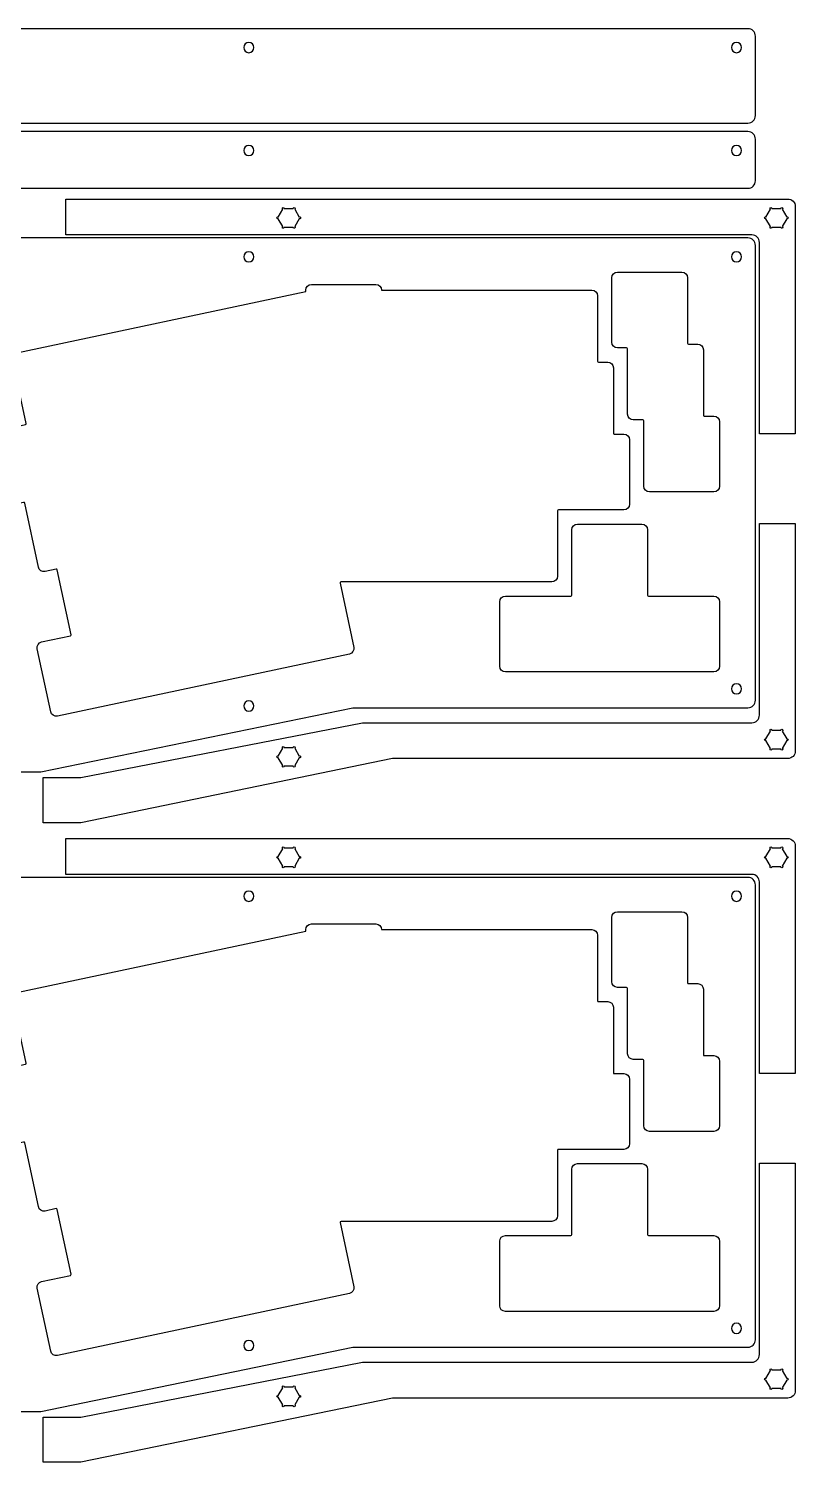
# Model space of a CAD drawing. Extents: x -95 to 285, y -94 to 285.
# Drawn here: x 82.4 to 285.2, y -94.2 to 285.2 of the extents above; entities that cross this region are included whole.
import ezdxf

# ---------------------------------------------------------------- set-up
doc = ezdxf.new("R2010")
doc.units = 0
doc.layers.add('CASE_LAYER', color=7, linetype='CONTINUOUS')

msp = doc.modelspace()

# ---------------------------------------------------------------- linework, layer by layer
at = {"layer": 'CASE_LAYER'}
for points, knots in [([(272.65, 260.2), (272.65, 260.2), (-82.44, 260.2), (-82.44, 260.2), (-83.54, 260.2), (-84.44, 261.1), (-84.44, 262.2), (-84.44, 262.2), (-84.44, 283.2), (-84.44, 283.2), (-84.44, 284.31), (-83.54, 285.2), (-82.44, 285.2), (-82.44, 285.2), (272.65, 285.2), (272.65, 285.2), (273.75, 285.2), (274.65, 284.31), (274.65, 283.2), (274.65, 283.2), (274.65, 262.2), (274.65, 262.2), (274.65, 261.1), (273.75, 260.2), (272.65, 260.2)], [0, 0, 0, 0, 1, 1, 1, 2, 2, 2, 3, 3, 3, 4, 4, 4, 5, 5, 5, 6, 6, 6, 7, 7, 7, 8, 8, 8, 8]), ([(140.66, 278.85), (140.66, 278.85), (140.66, 278.85), (140.66, 278.85), (139.92, 278.85), (139.31, 279.46), (139.31, 280.2), (139.31, 280.2), (139.31, 280.2), (139.31, 280.2), (139.31, 280.94), (139.92, 281.55), (140.66, 281.55), (140.66, 281.55), (140.66, 281.55), (140.66, 281.55), (141.4, 281.55), (142.01, 280.94), (142.01, 280.2), (142.01, 280.2), (142.01, 280.2), (142.01, 280.2), (142.01, 279.46), (141.4, 278.85), (140.66, 278.85)], [0, 0, 0, 0, 1, 1, 1, 2, 2, 2, 3, 3, 3, 4, 4, 4, 5, 5, 5, 6, 6, 6, 7, 7, 7, 8, 8, 8, 8]), ([(269.65, 278.85), (269.65, 278.85), (269.65, 278.85), (269.65, 278.85), (268.91, 278.85), (268.3, 279.46), (268.3, 280.2), (268.3, 280.2), (268.3, 280.2), (268.3, 280.2), (268.3, 280.94), (268.91, 281.55), (269.65, 281.55), (269.65, 281.55), (269.65, 281.55), (269.65, 281.55), (270.39, 281.55), (271, 280.94), (271, 280.2), (271, 280.2), (271, 280.2), (271, 280.2), (271, 279.46), (270.39, 278.85), (269.65, 278.85)], [0, 0, 0, 0, 1, 1, 1, 2, 2, 2, 3, 3, 3, 4, 4, 4, 5, 5, 5, 6, 6, 6, 7, 7, 7, 8, 8, 8, 8]), ([(272.65, 242.95), (272.65, 242.95), (-82.44, 242.95), (-82.44, 242.95), (-83.54, 242.95), (-84.44, 243.85), (-84.44, 244.95), (-84.44, 244.95), (-84.44, 255.95), (-84.44, 255.95), (-84.44, 257.05), (-83.54, 257.95), (-82.44, 257.95), (-82.44, 257.95), (272.65, 257.95), (272.65, 257.95), (273.75, 257.95), (274.65, 257.05), (274.65, 255.95), (274.65, 255.95), (274.65, 244.95), (274.65, 244.95), (274.65, 243.85), (273.75, 242.95), (272.65, 242.95)], [0, 0, 0, 0, 1, 1, 1, 2, 2, 2, 3, 3, 3, 4, 4, 4, 5, 5, 5, 6, 6, 6, 7, 7, 7, 8, 8, 8, 8]), ([(140.66, 251.6), (140.66, 251.6), (140.66, 251.6), (140.66, 251.6), (139.92, 251.6), (139.31, 252.21), (139.31, 252.95), (139.31, 252.95), (139.31, 252.95), (139.31, 252.95), (139.31, 253.69), (139.92, 254.3), (140.66, 254.3), (140.66, 254.3), (140.66, 254.3), (140.66, 254.3), (141.4, 254.3), (142.01, 253.69), (142.01, 252.95), (142.01, 252.95), (142.01, 252.95), (142.01, 252.95), (142.01, 252.21), (141.4, 251.6), (140.66, 251.6)], [0, 0, 0, 0, 1, 1, 1, 2, 2, 2, 3, 3, 3, 4, 4, 4, 5, 5, 5, 6, 6, 6, 7, 7, 7, 8, 8, 8, 8]), ([(269.65, 251.6), (269.65, 251.6), (269.65, 251.6), (269.65, 251.6), (268.91, 251.6), (268.3, 252.21), (268.3, 252.95), (268.3, 252.95), (268.3, 252.95), (268.3, 252.95), (268.3, 253.69), (268.91, 254.3), (269.65, 254.3), (269.65, 254.3), (269.65, 254.3), (269.65, 254.3), (270.39, 254.3), (271, 253.69), (271, 252.95), (271, 252.95), (271, 252.95), (271, 252.95), (271, 252.21), (270.39, 251.6), (269.65, 251.6)], [0, 0, 0, 0, 1, 1, 1, 2, 2, 2, 3, 3, 3, 4, 4, 4, 5, 5, 5, 6, 6, 6, 7, 7, 7, 8, 8, 8, 8]), ([(92.21, 230.62), (92.21, 230.62), (273.71, 230.62), (273.71, 230.62), (274.81, 230.62), (275.71, 229.72), (275.71, 228.62), (275.71, 228.62), (275.71, 177.94), (275.71, 177.94), (275.71, 177.94), (285.2, 177.94), (285.2, 177.94), (285.2, 177.94), (285.2, 238.12), (285.2, 238.12), (285.2, 239.22), (284.31, 240.12), (283.2, 240.12), (283.2, 240.12), (92.21, 240.12), (92.21, 240.12), (92.21, 240.12), (92.21, 230.62), (92.21, 230.62)], [0, 0, 0, 0, 1, 1, 1, 2, 2, 2, 3, 3, 3, 4, 4, 4, 5, 5, 5, 6, 6, 6, 7, 7, 7, 8, 8, 8, 8]), ([(154.1, 235.37), (154.06, 235.37), (154.02, 235.35), (153.98, 235.33), (153.98, 235.33), (152.78, 237.41), (152.78, 237.41), (152.86, 237.45), (152.91, 237.53), (152.91, 237.62), (152.91, 237.76), (152.8, 237.87), (152.66, 237.87), (152.52, 237.87), (152.41, 237.76), (152.41, 237.62), (152.41, 237.62), (150.02, 237.62), (150.02, 237.62), (150.02, 237.76), (149.91, 237.87), (149.77, 237.87), (149.63, 237.87), (149.52, 237.76), (149.52, 237.62), (149.52, 237.53), (149.57, 237.45), (149.65, 237.41), (149.65, 237.41), (148.45, 235.33), (148.45, 235.33), (148.41, 235.35), (148.37, 235.37), (148.33, 235.37), (148.19, 235.37), (148.08, 235.26), (148.08, 235.12), (148.08, 234.98), (148.19, 234.87), (148.33, 234.87), (148.37, 234.87), (148.41, 234.88), (148.45, 234.91), (148.45, 234.91), (149.65, 232.83), (149.65, 232.83), (149.57, 232.79), (149.52, 232.71), (149.52, 232.62), (149.52, 232.48), (149.63, 232.37), (149.77, 232.37), (149.91, 232.37), (150.02, 232.48), (150.02, 232.62), (150.02, 232.62), (152.41, 232.62), (152.41, 232.62), (152.41, 232.48), (152.52, 232.37), (152.66, 232.37), (152.8, 232.37), (152.91, 232.48), (152.91, 232.62), (152.91, 232.71), (152.86, 232.79), (152.78, 232.83), (152.78, 232.83), (153.98, 234.91), (153.98, 234.91), (154.02, 234.88), (154.06, 234.87), (154.1, 234.87), (154.24, 234.87), (154.35, 234.98), (154.35, 235.12), (154.35, 235.26), (154.24, 235.37), (154.1, 235.37)], [0, 0, 0, 0, 1, 1, 1, 2, 2, 2, 3, 3, 3, 4, 4, 4, 5, 5, 5, 6, 6, 6, 7, 7, 7, 8, 8, 8, 9, 9, 9, 10, 10, 10, 11, 11, 11, 12, 12, 12, 13, 13, 13, 14, 14, 14, 15, 15, 15, 16, 16, 16, 17, 17, 17, 18, 18, 18, 19, 19, 19, 20, 20, 20, 21, 21, 21, 22, 22, 22, 23, 23, 23, 24, 24, 24, 25, 25, 25, 26, 26, 26, 26]), ([(283.09, 235.37), (283.05, 235.37), (283.01, 235.35), (282.97, 235.33), (282.97, 235.33), (281.77, 237.41), (281.77, 237.41), (281.85, 237.45), (281.9, 237.53), (281.9, 237.62), (281.9, 237.76), (281.79, 237.87), (281.65, 237.87), (281.51, 237.87), (281.4, 237.76), (281.4, 237.62), (281.4, 237.62), (279.01, 237.62), (279.01, 237.62), (279.01, 237.76), (278.9, 237.87), (278.76, 237.87), (278.62, 237.87), (278.51, 237.76), (278.51, 237.62), (278.51, 237.53), (278.56, 237.45), (278.64, 237.41), (278.64, 237.41), (277.44, 235.33), (277.44, 235.33), (277.4, 235.35), (277.36, 235.37), (277.32, 235.37), (277.18, 235.37), (277.07, 235.26), (277.07, 235.12), (277.07, 234.98), (277.18, 234.87), (277.32, 234.87), (277.36, 234.87), (277.4, 234.88), (277.44, 234.91), (277.44, 234.91), (278.64, 232.83), (278.64, 232.83), (278.56, 232.79), (278.51, 232.71), (278.51, 232.62), (278.51, 232.48), (278.62, 232.37), (278.76, 232.37), (278.9, 232.37), (279.01, 232.48), (279.01, 232.62), (279.01, 232.62), (281.4, 232.62), (281.4, 232.62), (281.4, 232.48), (281.51, 232.37), (281.65, 232.37), (281.79, 232.37), (281.9, 232.48), (281.9, 232.62), (281.9, 232.71), (281.85, 232.79), (281.77, 232.83), (281.77, 232.83), (282.97, 234.91), (282.97, 234.91), (283.01, 234.88), (283.05, 234.87), (283.09, 234.87), (283.23, 234.87), (283.34, 234.98), (283.34, 235.12), (283.34, 235.26), (283.23, 235.37), (283.09, 235.37)], [0, 0, 0, 0, 1, 1, 1, 2, 2, 2, 3, 3, 3, 4, 4, 4, 5, 5, 5, 6, 6, 6, 7, 7, 7, 8, 8, 8, 9, 9, 9, 10, 10, 10, 11, 11, 11, 12, 12, 12, 13, 13, 13, 14, 14, 14, 15, 15, 15, 16, 16, 16, 17, 17, 17, 18, 18, 18, 19, 19, 19, 20, 20, 20, 21, 21, 21, 22, 22, 22, 23, 23, 23, 24, 24, 24, 25, 25, 25, 26, 26, 26, 26]), ([(272.65, 229.83), (273.75, 229.83), (274.65, 228.94), (274.65, 227.83), (274.65, 227.83), (274.65, 107.48), (274.65, 107.48), (274.65, 106.37), (273.75, 105.48), (272.65, 105.48), (272.65, 105.48), (168.12, 105.48), (168.12, 105.48), (168.12, 105.48), (85.66, 88.47), (85.66, 88.47), (85.66, 88.47), (65.66, 88.47), (65.66, 88.47), (65.66, 88.47), (-16.8, 105.48), (-16.8, 105.48), (-16.8, 105.48), (-82.44, 105.48), (-82.44, 105.48), (-83.54, 105.48), (-84.44, 106.37), (-84.44, 107.48), (-84.44, 107.48), (-84.44, 227.83), (-84.44, 227.83), (-84.44, 228.94), (-83.54, 229.83), (-82.44, 229.83), (-82.44, 229.83), (272.65, 229.83), (272.65, 229.83)], [0, 0, 0, 0, 1, 1, 1, 2, 2, 2, 3, 3, 3, 4, 4, 4, 5, 5, 5, 6, 6, 6, 7, 7, 7, 8, 8, 8, 9, 9, 9, 10, 10, 10, 11, 11, 11, 12, 12, 12, 12]), ([(140.66, 223.48), (140.66, 223.48), (140.66, 223.48), (140.66, 223.48), (139.92, 223.48), (139.31, 224.09), (139.31, 224.83), (139.31, 224.83), (139.31, 224.83), (139.31, 224.83), (139.31, 225.58), (139.92, 226.18), (140.66, 226.18), (140.66, 226.18), (140.66, 226.18), (140.66, 226.18), (141.4, 226.18), (142.01, 225.58), (142.01, 224.83), (142.01, 224.83), (142.01, 224.83), (142.01, 224.83), (142.01, 224.09), (141.4, 223.48), (140.66, 223.48)], [0, 0, 0, 0, 1, 1, 1, 2, 2, 2, 3, 3, 3, 4, 4, 4, 5, 5, 5, 6, 6, 6, 7, 7, 7, 8, 8, 8, 8]), ([(269.65, 223.48), (269.65, 223.48), (269.65, 223.48), (269.65, 223.48), (268.91, 223.48), (268.3, 224.09), (268.3, 224.83), (268.3, 224.83), (268.3, 224.83), (268.3, 224.83), (268.3, 225.58), (268.91, 226.18), (269.65, 226.18), (269.65, 226.18), (269.65, 226.18), (269.65, 226.18), (270.39, 226.18), (271, 225.58), (271, 224.83), (271, 224.83), (271, 224.83), (271, 224.83), (271, 224.09), (270.39, 223.48), (269.65, 223.48)], [0, 0, 0, 0, 1, 1, 1, 2, 2, 2, 3, 3, 3, 4, 4, 4, 5, 5, 5, 6, 6, 6, 7, 7, 7, 8, 8, 8, 8]), ([(245.1, 164.1), (245.1, 163.27), (245.77, 162.6), (246.6, 162.6), (246.6, 162.6), (263.65, 162.6), (263.65, 162.6), (264.48, 162.6), (265.15, 163.27), (265.15, 164.1), (265.15, 164.1), (265.15, 181.15), (265.15, 181.15), (265.15, 181.98), (264.48, 182.65), (263.65, 182.65), (263.65, 182.65), (261.12, 182.65), (261.12, 182.65), (260.99, 182.65), (260.88, 182.76), (260.88, 182.9), (260.88, 182.9), (260.88, 200.2), (260.88, 200.2), (260.88, 201.03), (260.21, 201.7), (259.38, 201.7), (259.38, 201.7), (256.96, 201.7), (256.96, 201.7), (256.82, 201.7), (256.71, 201.81), (256.71, 201.95), (256.71, 201.95), (256.71, 219.25), (256.71, 219.25), (256.71, 220.08), (256.03, 220.75), (255.21, 220.75), (255.21, 220.75), (238.16, 220.75), (238.16, 220.75), (237.33, 220.75), (236.66, 220.08), (236.66, 219.25), (236.66, 219.25), (236.66, 202.2), (236.66, 202.2), (236.66, 201.37), (237.33, 200.7), (238.16, 200.7), (238.16, 200.7), (240.58, 200.7), (240.58, 200.7), (240.72, 200.7), (240.83, 200.59), (240.83, 200.46), (240.83, 200.46), (240.83, 183.15), (240.83, 183.15), (240.83, 182.32), (241.5, 181.65), (242.33, 181.65), (242.33, 181.65), (244.85, 181.65), (244.85, 181.65), (244.99, 181.65), (245.1, 181.54), (245.1, 181.4), (245.1, 181.4), (245.1, 164.1), (245.1, 164.1)], [0, 0, 0, 0, 1, 1, 1, 2, 2, 2, 3, 3, 3, 4, 4, 4, 5, 5, 5, 6, 6, 6, 7, 7, 7, 8, 8, 8, 9, 9, 9, 10, 10, 10, 11, 11, 11, 12, 12, 12, 13, 13, 13, 14, 14, 14, 15, 15, 15, 16, 16, 16, 17, 17, 17, 18, 18, 18, 19, 19, 19, 20, 20, 20, 21, 21, 21, 22, 22, 22, 23, 23, 23, 24, 24, 24, 24]), ([(167.25, 119.69), (168.06, 119.86), (168.57, 120.65), (168.4, 121.46), (168.4, 121.46), (164.78, 138.48), (164.78, 138.48), (164.75, 138.64), (164.87, 138.79), (165.03, 138.79), (165.03, 138.79), (189.45, 138.79), (189.45, 138.79), (189.45, 138.79), (192.18, 138.79), (192.18, 138.79), (192.18, 138.79), (220.79, 138.79), (220.79, 138.79), (221.61, 138.79), (222.29, 139.46), (222.29, 140.29), (222.29, 140.29), (222.29, 157.59), (222.29, 157.59), (222.29, 157.73), (222.4, 157.84), (222.54, 157.84), (222.54, 157.84), (239.84, 157.84), (239.84, 157.84), (240.66, 157.84), (241.34, 158.51), (241.34, 159.34), (241.34, 159.34), (241.34, 176.39), (241.34, 176.39), (241.34, 177.22), (240.66, 177.89), (239.84, 177.89), (239.84, 177.89), (237.31, 177.89), (237.31, 177.89), (237.18, 177.89), (237.07, 178), (237.07, 178.13), (237.07, 178.13), (237.07, 195.44), (237.07, 195.44), (237.07, 196.27), (236.39, 196.94), (235.57, 196.94), (235.57, 196.94), (233.14, 196.94), (233.14, 196.94), (233.01, 196.94), (232.89, 197.05), (232.89, 197.19), (232.89, 197.19), (232.89, 214.49), (232.89, 214.49), (232.89, 215.32), (232.22, 215.99), (231.39, 215.99), (231.39, 215.99), (175.74, 215.99), (175.74, 215.99), (175.74, 215.99), (175.74, 215.99), (175.74, 215.99), (175.74, 216.82), (175.07, 217.49), (174.24, 217.49), (174.24, 217.49), (157.19, 217.49), (157.19, 217.49), (156.36, 217.49), (155.69, 216.82), (155.69, 215.99), (155.69, 215.99), (155.69, 215.63), (155.69, 215.63), (155.69, 215.63), (79.31, 199.4), (79.31, 199.4), (78.5, 199.22), (77.99, 198.43), (78.16, 197.62), (78.16, 197.62), (81.76, 180.69), (81.76, 180.69), (81.78, 180.56), (81.7, 180.43), (81.57, 180.4), (81.57, 180.4), (73.96, 178.78), (73.96, 178.78), (73.15, 178.61), (72.63, 177.81), (72.8, 177), (72.8, 177), (76.35, 160.32), (76.35, 160.32), (76.52, 159.51), (77.32, 159), (78.13, 159.17), (78.13, 159.17), (81.08, 159.8), (81.08, 159.8), (81.21, 159.82), (81.34, 159.74), (81.37, 159.61), (81.37, 159.61), (84.97, 142.68), (84.97, 142.68), (85.14, 141.87), (85.94, 141.35), (86.75, 141.53), (86.75, 141.53), (89.7, 142.15), (89.7, 142.15), (89.83, 142.18), (89.96, 142.1), (89.99, 141.96), (89.99, 141.96), (93.64, 124.79), (93.64, 124.79), (93.67, 124.66), (93.58, 124.53), (93.45, 124.5), (93.45, 124.5), (85.84, 122.88), (85.84, 122.88), (85.03, 122.71), (84.51, 121.91), (84.68, 121.1), (84.68, 121.1), (88.23, 104.42), (88.23, 104.42), (88.4, 103.61), (89.2, 103.1), (90.01, 103.27), (90.01, 103.27), (167.25, 119.69), (167.25, 119.69)], [0, 0, 0, 0, 1, 1, 1, 2, 2, 2, 3, 3, 3, 4, 4, 4, 5, 5, 5, 6, 6, 6, 7, 7, 7, 8, 8, 8, 9, 9, 9, 10, 10, 10, 11, 11, 11, 12, 12, 12, 13, 13, 13, 14, 14, 14, 15, 15, 15, 16, 16, 16, 17, 17, 17, 18, 18, 18, 19, 19, 19, 20, 20, 20, 21, 21, 21, 22, 22, 22, 23, 23, 23, 24, 24, 24, 25, 25, 25, 26, 26, 26, 27, 27, 27, 28, 28, 28, 29, 29, 29, 30, 30, 30, 31, 31, 31, 32, 32, 32, 33, 33, 33, 34, 34, 34, 35, 35, 35, 36, 36, 36, 37, 37, 37, 38, 38, 38, 39, 39, 39, 40, 40, 40, 41, 41, 41, 42, 42, 42, 43, 43, 43, 44, 44, 44, 45, 45, 45, 46, 46, 46, 47, 47, 47, 48, 48, 48, 48]), ([(86.21, 75.01), (86.21, 75.01), (96.21, 75.01), (96.21, 75.01), (96.21, 75.01), (178.68, 92.02), (178.68, 92.02), (178.68, 92.02), (283.2, 92.02), (283.2, 92.02), (284.31, 92.02), (285.2, 92.91), (285.2, 94.02), (285.2, 94.02), (285.2, 154.2), (285.2, 154.2), (285.2, 154.2), (275.71, 154.2), (275.71, 154.2), (275.71, 154.2), (275.71, 103.52), (275.71, 103.52), (275.71, 102.41), (274.81, 101.52), (273.71, 101.52), (273.71, 101.52), (170.68, 101.52), (170.68, 101.52), (170.68, 101.52), (96.21, 87), (96.21, 87), (96.21, 87), (86.21, 87), (86.21, 87), (86.21, 87), (86.21, 75.01), (86.21, 75.01)], [0, 0, 0, 0, 1, 1, 1, 2, 2, 2, 3, 3, 3, 4, 4, 4, 5, 5, 5, 6, 6, 6, 7, 7, 7, 8, 8, 8, 9, 9, 9, 10, 10, 10, 11, 11, 11, 12, 12, 12, 12]), ([(263.65, 114.98), (264.48, 114.98), (265.15, 115.65), (265.15, 116.48), (265.15, 116.48), (265.15, 133.53), (265.15, 133.53), (265.15, 134.35), (264.48, 135.03), (263.65, 135.03), (263.65, 135.03), (246.34, 135.03), (246.34, 135.03), (246.21, 135.03), (246.1, 135.14), (246.1, 135.27), (246.1, 135.27), (246.1, 152.58), (246.1, 152.58), (246.1, 153.4), (245.43, 154.08), (244.6, 154.08), (244.6, 154.08), (227.55, 154.08), (227.55, 154.08), (226.72, 154.08), (226.05, 153.4), (226.05, 152.58), (226.05, 152.58), (226.05, 135.27), (226.05, 135.27), (226.05, 135.14), (225.94, 135.03), (225.8, 135.03), (225.8, 135.03), (208.5, 135.03), (208.5, 135.03), (207.67, 135.03), (207, 134.35), (207, 133.53), (207, 133.53), (207, 116.48), (207, 116.48), (207, 115.65), (207.67, 114.98), (208.5, 114.98), (208.5, 114.98), (263.65, 114.98), (263.65, 114.98)], [0, 0, 0, 0, 1, 1, 1, 2, 2, 2, 3, 3, 3, 4, 4, 4, 5, 5, 5, 6, 6, 6, 7, 7, 7, 8, 8, 8, 9, 9, 9, 10, 10, 10, 11, 11, 11, 12, 12, 12, 13, 13, 13, 14, 14, 14, 15, 15, 15, 16, 16, 16, 16]), ([(269.65, 109.13), (269.65, 109.13), (269.65, 109.13), (269.65, 109.13), (268.91, 109.13), (268.3, 109.73), (268.3, 110.48), (268.3, 110.48), (268.3, 110.48), (268.3, 110.48), (268.3, 111.22), (268.91, 111.83), (269.65, 111.83), (269.65, 111.83), (269.65, 111.83), (269.65, 111.83), (270.39, 111.83), (271, 111.22), (271, 110.48), (271, 110.48), (271, 110.48), (271, 110.48), (271, 109.73), (270.39, 109.13), (269.65, 109.13)], [0, 0, 0, 0, 1, 1, 1, 2, 2, 2, 3, 3, 3, 4, 4, 4, 5, 5, 5, 6, 6, 6, 7, 7, 7, 8, 8, 8, 8]), ([(140.66, 104.59), (140.66, 104.59), (140.66, 104.59), (140.66, 104.59), (139.92, 104.59), (139.31, 105.2), (139.31, 105.94), (139.31, 105.94), (139.31, 105.94), (139.31, 105.94), (139.31, 106.68), (139.92, 107.29), (140.66, 107.29), (140.66, 107.29), (140.66, 107.29), (140.66, 107.29), (141.4, 107.29), (142.01, 106.68), (142.01, 105.94), (142.01, 105.94), (142.01, 105.94), (142.01, 105.94), (142.01, 105.2), (141.4, 104.59), (140.66, 104.59)], [0, 0, 0, 0, 1, 1, 1, 2, 2, 2, 3, 3, 3, 4, 4, 4, 5, 5, 5, 6, 6, 6, 7, 7, 7, 8, 8, 8, 8]), ([(283.09, 97.27), (283.05, 97.27), (283.01, 97.25), (282.97, 97.23), (282.97, 97.23), (281.77, 99.3), (281.77, 99.3), (281.85, 99.35), (281.9, 99.42), (281.9, 99.52), (281.9, 99.65), (281.79, 99.77), (281.65, 99.77), (281.51, 99.77), (281.4, 99.65), (281.4, 99.52), (281.4, 99.52), (279.01, 99.52), (279.01, 99.52), (279.01, 99.65), (278.9, 99.77), (278.76, 99.77), (278.62, 99.77), (278.51, 99.65), (278.51, 99.52), (278.51, 99.42), (278.56, 99.35), (278.64, 99.3), (278.64, 99.3), (277.44, 97.23), (277.44, 97.23), (277.4, 97.25), (277.36, 97.27), (277.32, 97.27), (277.18, 97.27), (277.07, 97.15), (277.07, 97.02), (277.07, 96.88), (277.18, 96.77), (277.32, 96.77), (277.36, 96.77), (277.4, 96.78), (277.44, 96.8), (277.44, 96.8), (278.64, 94.73), (278.64, 94.73), (278.56, 94.69), (278.51, 94.61), (278.51, 94.52), (278.51, 94.38), (278.62, 94.27), (278.76, 94.27), (278.9, 94.27), (279.01, 94.38), (279.01, 94.52), (279.01, 94.52), (281.4, 94.52), (281.4, 94.52), (281.4, 94.38), (281.51, 94.27), (281.65, 94.27), (281.79, 94.27), (281.9, 94.38), (281.9, 94.52), (281.9, 94.61), (281.85, 94.69), (281.77, 94.73), (281.77, 94.73), (282.97, 96.8), (282.97, 96.8), (283.01, 96.78), (283.05, 96.77), (283.09, 96.77), (283.23, 96.77), (283.34, 96.88), (283.34, 97.02), (283.34, 97.15), (283.23, 97.27), (283.09, 97.27)], [0, 0, 0, 0, 1, 1, 1, 2, 2, 2, 3, 3, 3, 4, 4, 4, 5, 5, 5, 6, 6, 6, 7, 7, 7, 8, 8, 8, 9, 9, 9, 10, 10, 10, 11, 11, 11, 12, 12, 12, 13, 13, 13, 14, 14, 14, 15, 15, 15, 16, 16, 16, 17, 17, 17, 18, 18, 18, 19, 19, 19, 20, 20, 20, 21, 21, 21, 22, 22, 22, 23, 23, 23, 24, 24, 24, 25, 25, 25, 26, 26, 26, 26]), ([(154.1, 92.73), (154.06, 92.73), (154.02, 92.71), (153.98, 92.69), (153.98, 92.69), (152.78, 94.76), (152.78, 94.76), (152.86, 94.81), (152.91, 94.88), (152.91, 94.98), (152.91, 95.12), (152.8, 95.23), (152.66, 95.23), (152.52, 95.23), (152.41, 95.12), (152.41, 94.98), (152.41, 94.98), (150.02, 94.98), (150.02, 94.98), (150.02, 95.12), (149.91, 95.23), (149.77, 95.23), (149.63, 95.23), (149.52, 95.12), (149.52, 94.98), (149.52, 94.88), (149.57, 94.81), (149.65, 94.76), (149.65, 94.76), (148.45, 92.69), (148.45, 92.69), (148.41, 92.71), (148.37, 92.73), (148.33, 92.73), (148.19, 92.73), (148.08, 92.62), (148.08, 92.48), (148.08, 92.34), (148.19, 92.23), (148.33, 92.23), (148.37, 92.23), (148.41, 92.24), (148.45, 92.26), (148.45, 92.26), (149.65, 90.19), (149.65, 90.19), (149.57, 90.15), (149.52, 90.07), (149.52, 89.98), (149.52, 89.84), (149.63, 89.73), (149.77, 89.73), (149.91, 89.73), (150.02, 89.84), (150.02, 89.98), (150.02, 89.98), (152.41, 89.98), (152.41, 89.98), (152.41, 89.84), (152.52, 89.73), (152.66, 89.73), (152.8, 89.73), (152.91, 89.84), (152.91, 89.98), (152.91, 90.07), (152.86, 90.15), (152.78, 90.19), (152.78, 90.19), (153.98, 92.26), (153.98, 92.26), (154.02, 92.24), (154.06, 92.23), (154.1, 92.23), (154.24, 92.23), (154.35, 92.34), (154.35, 92.48), (154.35, 92.62), (154.24, 92.73), (154.1, 92.73)], [0, 0, 0, 0, 1, 1, 1, 2, 2, 2, 3, 3, 3, 4, 4, 4, 5, 5, 5, 6, 6, 6, 7, 7, 7, 8, 8, 8, 9, 9, 9, 10, 10, 10, 11, 11, 11, 12, 12, 12, 13, 13, 13, 14, 14, 14, 15, 15, 15, 16, 16, 16, 17, 17, 17, 18, 18, 18, 19, 19, 19, 20, 20, 20, 21, 21, 21, 22, 22, 22, 23, 23, 23, 24, 24, 24, 25, 25, 25, 26, 26, 26, 26]), ([(92.21, 61.37), (92.21, 61.37), (273.71, 61.37), (273.71, 61.37), (274.81, 61.37), (275.71, 60.47), (275.71, 59.37), (275.71, 59.37), (275.71, 8.69), (275.71, 8.69), (275.71, 8.69), (285.2, 8.69), (285.2, 8.69), (285.2, 8.69), (285.2, 68.87), (285.2, 68.87), (285.2, 69.97), (284.31, 70.87), (283.2, 70.87), (283.2, 70.87), (92.21, 70.87), (92.21, 70.87), (92.21, 70.87), (92.21, 61.37), (92.21, 61.37)], [0, 0, 0, 0, 1, 1, 1, 2, 2, 2, 3, 3, 3, 4, 4, 4, 5, 5, 5, 6, 6, 6, 7, 7, 7, 8, 8, 8, 8]), ([(154.1, 66.12), (154.06, 66.12), (154.02, 66.1), (153.98, 66.08), (153.98, 66.08), (152.78, 68.15), (152.78, 68.15), (152.86, 68.2), (152.91, 68.27), (152.91, 68.37), (152.91, 68.5), (152.8, 68.62), (152.66, 68.62), (152.52, 68.62), (152.41, 68.5), (152.41, 68.37), (152.41, 68.37), (150.02, 68.37), (150.02, 68.37), (150.02, 68.5), (149.91, 68.62), (149.77, 68.62), (149.63, 68.62), (149.52, 68.5), (149.52, 68.37), (149.52, 68.27), (149.57, 68.2), (149.65, 68.15), (149.65, 68.15), (148.45, 66.08), (148.45, 66.08), (148.41, 66.1), (148.37, 66.12), (148.33, 66.12), (148.19, 66.12), (148.08, 66), (148.08, 65.87), (148.08, 65.73), (148.19, 65.62), (148.33, 65.62), (148.37, 65.62), (148.41, 65.63), (148.45, 65.65), (148.45, 65.65), (149.65, 63.58), (149.65, 63.58), (149.57, 63.54), (149.52, 63.46), (149.52, 63.37), (149.52, 63.23), (149.63, 63.12), (149.77, 63.12), (149.91, 63.12), (150.02, 63.23), (150.02, 63.37), (150.02, 63.37), (152.41, 63.37), (152.41, 63.37), (152.41, 63.23), (152.52, 63.12), (152.66, 63.12), (152.8, 63.12), (152.91, 63.23), (152.91, 63.37), (152.91, 63.46), (152.86, 63.54), (152.78, 63.58), (152.78, 63.58), (153.98, 65.65), (153.98, 65.65), (154.02, 65.63), (154.06, 65.62), (154.1, 65.62), (154.24, 65.62), (154.35, 65.73), (154.35, 65.87), (154.35, 66), (154.24, 66.12), (154.1, 66.12)], [0, 0, 0, 0, 1, 1, 1, 2, 2, 2, 3, 3, 3, 4, 4, 4, 5, 5, 5, 6, 6, 6, 7, 7, 7, 8, 8, 8, 9, 9, 9, 10, 10, 10, 11, 11, 11, 12, 12, 12, 13, 13, 13, 14, 14, 14, 15, 15, 15, 16, 16, 16, 17, 17, 17, 18, 18, 18, 19, 19, 19, 20, 20, 20, 21, 21, 21, 22, 22, 22, 23, 23, 23, 24, 24, 24, 25, 25, 25, 26, 26, 26, 26]), ([(283.09, 66.12), (283.05, 66.12), (283.01, 66.1), (282.97, 66.08), (282.97, 66.08), (281.77, 68.15), (281.77, 68.15), (281.85, 68.2), (281.9, 68.27), (281.9, 68.37), (281.9, 68.5), (281.79, 68.62), (281.65, 68.62), (281.51, 68.62), (281.4, 68.5), (281.4, 68.37), (281.4, 68.37), (279.01, 68.37), (279.01, 68.37), (279.01, 68.5), (278.9, 68.62), (278.76, 68.62), (278.62, 68.62), (278.51, 68.5), (278.51, 68.37), (278.51, 68.27), (278.56, 68.2), (278.64, 68.15), (278.64, 68.15), (277.44, 66.08), (277.44, 66.08), (277.4, 66.1), (277.36, 66.12), (277.32, 66.12), (277.18, 66.12), (277.07, 66), (277.07, 65.87), (277.07, 65.73), (277.18, 65.62), (277.32, 65.62), (277.36, 65.62), (277.4, 65.63), (277.44, 65.65), (277.44, 65.65), (278.64, 63.58), (278.64, 63.58), (278.56, 63.54), (278.51, 63.46), (278.51, 63.37), (278.51, 63.23), (278.62, 63.12), (278.76, 63.12), (278.9, 63.12), (279.01, 63.23), (279.01, 63.37), (279.01, 63.37), (281.4, 63.37), (281.4, 63.37), (281.4, 63.23), (281.51, 63.12), (281.65, 63.12), (281.79, 63.12), (281.9, 63.23), (281.9, 63.37), (281.9, 63.46), (281.85, 63.54), (281.77, 63.58), (281.77, 63.58), (282.97, 65.65), (282.97, 65.65), (283.01, 65.63), (283.05, 65.62), (283.09, 65.62), (283.23, 65.62), (283.34, 65.73), (283.34, 65.87), (283.34, 66), (283.23, 66.12), (283.09, 66.12)], [0, 0, 0, 0, 1, 1, 1, 2, 2, 2, 3, 3, 3, 4, 4, 4, 5, 5, 5, 6, 6, 6, 7, 7, 7, 8, 8, 8, 9, 9, 9, 10, 10, 10, 11, 11, 11, 12, 12, 12, 13, 13, 13, 14, 14, 14, 15, 15, 15, 16, 16, 16, 17, 17, 17, 18, 18, 18, 19, 19, 19, 20, 20, 20, 21, 21, 21, 22, 22, 22, 23, 23, 23, 24, 24, 24, 25, 25, 25, 26, 26, 26, 26]), ([(272.65, 60.58), (273.75, 60.58), (274.65, 59.69), (274.65, 58.58), (274.65, 58.58), (274.65, -61.78), (274.65, -61.78), (274.65, -62.88), (273.75, -63.78), (272.65, -63.78), (272.65, -63.78), (168.12, -63.78), (168.12, -63.78), (168.12, -63.78), (85.66, -80.78), (85.66, -80.78), (85.66, -80.78), (65.66, -80.78), (65.66, -80.78), (65.66, -80.78), (-16.8, -63.78), (-16.8, -63.78), (-16.8, -63.78), (-82.44, -63.78), (-82.44, -63.78), (-83.54, -63.78), (-84.44, -62.88), (-84.44, -61.78), (-84.44, -61.78), (-84.44, 58.58), (-84.44, 58.58), (-84.44, 59.69), (-83.54, 60.58), (-82.44, 60.58), (-82.44, 60.58), (272.65, 60.58), (272.65, 60.58)], [0, 0, 0, 0, 1, 1, 1, 2, 2, 2, 3, 3, 3, 4, 4, 4, 5, 5, 5, 6, 6, 6, 7, 7, 7, 8, 8, 8, 9, 9, 9, 10, 10, 10, 11, 11, 11, 12, 12, 12, 12]), ([(140.66, 54.23), (140.66, 54.23), (140.66, 54.23), (140.66, 54.23), (139.92, 54.23), (139.31, 54.84), (139.31, 55.58), (139.31, 55.58), (139.31, 55.58), (139.31, 55.58), (139.31, 56.32), (139.92, 56.93), (140.66, 56.93), (140.66, 56.93), (140.66, 56.93), (140.66, 56.93), (141.4, 56.93), (142.01, 56.32), (142.01, 55.58), (142.01, 55.58), (142.01, 55.58), (142.01, 55.58), (142.01, 54.84), (141.4, 54.23), (140.66, 54.23)], [0, 0, 0, 0, 1, 1, 1, 2, 2, 2, 3, 3, 3, 4, 4, 4, 5, 5, 5, 6, 6, 6, 7, 7, 7, 8, 8, 8, 8]), ([(269.65, 54.23), (269.65, 54.23), (269.65, 54.23), (269.65, 54.23), (268.91, 54.23), (268.3, 54.84), (268.3, 55.58), (268.3, 55.58), (268.3, 55.58), (268.3, 55.58), (268.3, 56.32), (268.91, 56.93), (269.65, 56.93), (269.65, 56.93), (269.65, 56.93), (269.65, 56.93), (270.39, 56.93), (271, 56.32), (271, 55.58), (271, 55.58), (271, 55.58), (271, 55.58), (271, 54.84), (270.39, 54.23), (269.65, 54.23)], [0, 0, 0, 0, 1, 1, 1, 2, 2, 2, 3, 3, 3, 4, 4, 4, 5, 5, 5, 6, 6, 6, 7, 7, 7, 8, 8, 8, 8]), ([(245.1, -5.15), (245.1, -5.98), (245.77, -6.65), (246.6, -6.65), (246.6, -6.65), (263.65, -6.65), (263.65, -6.65), (264.48, -6.65), (265.15, -5.98), (265.15, -5.15), (265.15, -5.15), (265.15, 11.9), (265.15, 11.9), (265.15, 12.73), (264.48, 13.4), (263.65, 13.4), (263.65, 13.4), (261.12, 13.4), (261.12, 13.4), (260.99, 13.4), (260.88, 13.51), (260.88, 13.64), (260.88, 13.64), (260.88, 30.95), (260.88, 30.95), (260.88, 31.78), (260.21, 32.45), (259.38, 32.45), (259.38, 32.45), (256.96, 32.45), (256.96, 32.45), (256.82, 32.45), (256.71, 32.56), (256.71, 32.7), (256.71, 32.7), (256.71, 50), (256.71, 50), (256.71, 50.83), (256.03, 51.5), (255.21, 51.5), (255.21, 51.5), (238.16, 51.5), (238.16, 51.5), (237.33, 51.5), (236.66, 50.83), (236.66, 50), (236.66, 50), (236.66, 32.95), (236.66, 32.95), (236.66, 32.12), (237.33, 31.45), (238.16, 31.45), (238.16, 31.45), (240.58, 31.45), (240.58, 31.45), (240.72, 31.45), (240.83, 31.34), (240.83, 31.2), (240.83, 31.2), (240.83, 13.9), (240.83, 13.9), (240.83, 13.07), (241.5, 12.4), (242.33, 12.4), (242.33, 12.4), (244.85, 12.4), (244.85, 12.4), (244.99, 12.4), (245.1, 12.29), (245.1, 12.15), (245.1, 12.15), (245.1, -5.15), (245.1, -5.15)], [0, 0, 0, 0, 1, 1, 1, 2, 2, 2, 3, 3, 3, 4, 4, 4, 5, 5, 5, 6, 6, 6, 7, 7, 7, 8, 8, 8, 9, 9, 9, 10, 10, 10, 11, 11, 11, 12, 12, 12, 13, 13, 13, 14, 14, 14, 15, 15, 15, 16, 16, 16, 17, 17, 17, 18, 18, 18, 19, 19, 19, 20, 20, 20, 21, 21, 21, 22, 22, 22, 23, 23, 23, 24, 24, 24, 24]), ([(167.25, -49.57), (168.06, -49.39), (168.57, -48.6), (168.4, -47.79), (168.4, -47.79), (164.78, -30.77), (164.78, -30.77), (164.75, -30.61), (164.87, -30.46), (165.03, -30.46), (165.03, -30.46), (189.45, -30.46), (189.45, -30.46), (189.45, -30.46), (192.18, -30.46), (192.18, -30.46), (192.18, -30.46), (220.79, -30.46), (220.79, -30.46), (221.61, -30.46), (222.29, -29.79), (222.29, -28.96), (222.29, -28.96), (222.29, -11.66), (222.29, -11.66), (222.29, -11.52), (222.4, -11.41), (222.54, -11.41), (222.54, -11.41), (239.84, -11.41), (239.84, -11.41), (240.66, -11.41), (241.34, -10.74), (241.34, -9.91), (241.34, -9.91), (241.34, 7.14), (241.34, 7.14), (241.34, 7.96), (240.66, 8.64), (239.84, 8.64), (239.84, 8.64), (237.31, 8.64), (237.31, 8.64), (237.18, 8.64), (237.07, 8.75), (237.07, 8.88), (237.07, 8.88), (237.07, 26.19), (237.07, 26.19), (237.07, 27.01), (236.39, 27.69), (235.57, 27.69), (235.57, 27.69), (233.14, 27.69), (233.14, 27.69), (233.01, 27.69), (232.89, 27.8), (232.89, 27.94), (232.89, 27.94), (232.89, 45.24), (232.89, 45.24), (232.89, 46.06), (232.22, 46.74), (231.39, 46.74), (231.39, 46.74), (175.74, 46.74), (175.74, 46.74), (175.74, 46.74), (175.74, 46.74), (175.74, 46.74), (175.74, 47.56), (175.07, 48.24), (174.24, 48.24), (174.24, 48.24), (157.19, 48.24), (157.19, 48.24), (156.36, 48.24), (155.69, 47.56), (155.69, 46.74), (155.69, 46.74), (155.69, 46.38), (155.69, 46.38), (155.69, 46.38), (79.31, 30.14), (79.31, 30.14), (78.5, 29.97), (77.99, 29.17), (78.16, 28.36), (78.16, 28.36), (81.76, 11.44), (81.76, 11.44), (81.78, 11.3), (81.7, 11.17), (81.57, 11.15), (81.57, 11.15), (73.96, 9.53), (73.96, 9.53), (73.15, 9.36), (72.63, 8.56), (72.8, 7.75), (72.8, 7.75), (76.35, -8.93), (76.35, -8.93), (76.52, -9.74), (77.32, -10.26), (78.13, -10.08), (78.13, -10.08), (81.08, -9.46), (81.08, -9.46), (81.21, -9.43), (81.34, -9.51), (81.37, -9.65), (81.37, -9.65), (84.97, -26.57), (84.97, -26.57), (85.14, -27.38), (85.94, -27.9), (86.75, -27.73), (86.75, -27.73), (89.7, -27.1), (89.7, -27.1), (89.83, -27.07), (89.96, -27.16), (89.99, -27.29), (89.99, -27.29), (93.64, -44.46), (93.64, -44.46), (93.67, -44.59), (93.58, -44.73), (93.45, -44.76), (93.45, -44.76), (85.84, -46.37), (85.84, -46.37), (85.03, -46.54), (84.51, -47.34), (84.68, -48.15), (84.68, -48.15), (88.23, -64.83), (88.23, -64.83), (88.4, -65.64), (89.2, -66.16), (90.01, -65.98), (90.01, -65.98), (167.25, -49.57), (167.25, -49.57)], [0, 0, 0, 0, 1, 1, 1, 2, 2, 2, 3, 3, 3, 4, 4, 4, 5, 5, 5, 6, 6, 6, 7, 7, 7, 8, 8, 8, 9, 9, 9, 10, 10, 10, 11, 11, 11, 12, 12, 12, 13, 13, 13, 14, 14, 14, 15, 15, 15, 16, 16, 16, 17, 17, 17, 18, 18, 18, 19, 19, 19, 20, 20, 20, 21, 21, 21, 22, 22, 22, 23, 23, 23, 24, 24, 24, 25, 25, 25, 26, 26, 26, 27, 27, 27, 28, 28, 28, 29, 29, 29, 30, 30, 30, 31, 31, 31, 32, 32, 32, 33, 33, 33, 34, 34, 34, 35, 35, 35, 36, 36, 36, 37, 37, 37, 38, 38, 38, 39, 39, 39, 40, 40, 40, 41, 41, 41, 42, 42, 42, 43, 43, 43, 44, 44, 44, 45, 45, 45, 46, 46, 46, 47, 47, 47, 48, 48, 48, 48]), ([(86.21, -94.24), (86.21, -94.24), (96.21, -94.24), (96.21, -94.24), (96.21, -94.24), (178.68, -77.24), (178.68, -77.24), (178.68, -77.24), (283.2, -77.24), (283.2, -77.24), (284.31, -77.24), (285.2, -76.34), (285.2, -75.24), (285.2, -75.24), (285.2, -15.06), (285.2, -15.06), (285.2, -15.06), (275.71, -15.06), (275.71, -15.06), (275.71, -15.06), (275.71, -65.74), (275.71, -65.74), (275.71, -66.84), (274.81, -67.74), (273.71, -67.74), (273.71, -67.74), (170.68, -67.74), (170.68, -67.74), (170.68, -67.74), (96.21, -82.25), (96.21, -82.25), (96.21, -82.25), (86.21, -82.25), (86.21, -82.25), (86.21, -82.25), (86.21, -94.24), (86.21, -94.24)], [0, 0, 0, 0, 1, 1, 1, 2, 2, 2, 3, 3, 3, 4, 4, 4, 5, 5, 5, 6, 6, 6, 7, 7, 7, 8, 8, 8, 9, 9, 9, 10, 10, 10, 11, 11, 11, 12, 12, 12, 12]), ([(263.65, -54.28), (264.48, -54.28), (265.15, -53.6), (265.15, -52.78), (265.15, -52.78), (265.15, -35.73), (265.15, -35.73), (265.15, -34.9), (264.48, -34.23), (263.65, -34.23), (263.65, -34.23), (246.34, -34.23), (246.34, -34.23), (246.21, -34.23), (246.1, -34.12), (246.1, -33.98), (246.1, -33.98), (246.1, -16.68), (246.1, -16.68), (246.1, -15.85), (245.43, -15.18), (244.6, -15.18), (244.6, -15.18), (227.55, -15.18), (227.55, -15.18), (226.72, -15.18), (226.05, -15.85), (226.05, -16.68), (226.05, -16.68), (226.05, -33.98), (226.05, -33.98), (226.05, -34.12), (225.94, -34.23), (225.8, -34.23), (225.8, -34.23), (208.5, -34.23), (208.5, -34.23), (207.67, -34.23), (207, -34.9), (207, -35.73), (207, -35.73), (207, -52.78), (207, -52.78), (207, -53.6), (207.67, -54.28), (208.5, -54.28), (208.5, -54.28), (263.65, -54.28), (263.65, -54.28)], [0, 0, 0, 0, 1, 1, 1, 2, 2, 2, 3, 3, 3, 4, 4, 4, 5, 5, 5, 6, 6, 6, 7, 7, 7, 8, 8, 8, 9, 9, 9, 10, 10, 10, 11, 11, 11, 12, 12, 12, 13, 13, 13, 14, 14, 14, 15, 15, 15, 16, 16, 16, 16]), ([(269.65, -60.13), (269.65, -60.13), (269.65, -60.13), (269.65, -60.13), (268.91, -60.13), (268.3, -59.52), (268.3, -58.78), (268.3, -58.78), (268.3, -58.78), (268.3, -58.78), (268.3, -58.03), (268.91, -57.43), (269.65, -57.43), (269.65, -57.43), (269.65, -57.43), (269.65, -57.43), (270.39, -57.43), (271, -58.03), (271, -58.78), (271, -58.78), (271, -58.78), (271, -58.78), (271, -59.52), (270.39, -60.13), (269.65, -60.13)], [0, 0, 0, 0, 1, 1, 1, 2, 2, 2, 3, 3, 3, 4, 4, 4, 5, 5, 5, 6, 6, 6, 7, 7, 7, 8, 8, 8, 8]), ([(140.66, -64.67), (140.66, -64.67), (140.66, -64.67), (140.66, -64.67), (139.92, -64.67), (139.31, -64.06), (139.31, -63.32), (139.31, -63.32), (139.31, -63.32), (139.31, -63.32), (139.31, -62.57), (139.92, -61.97), (140.66, -61.97), (140.66, -61.97), (140.66, -61.97), (140.66, -61.97), (141.4, -61.97), (142.01, -62.57), (142.01, -63.32), (142.01, -63.32), (142.01, -63.32), (142.01, -63.32), (142.01, -64.06), (141.4, -64.67), (140.66, -64.67)], [0, 0, 0, 0, 1, 1, 1, 2, 2, 2, 3, 3, 3, 4, 4, 4, 5, 5, 5, 6, 6, 6, 7, 7, 7, 8, 8, 8, 8]), ([(283.09, -71.99), (283.05, -71.99), (283.01, -72), (282.97, -72.02), (282.97, -72.02), (281.77, -69.95), (281.77, -69.95), (281.85, -69.91), (281.9, -69.83), (281.9, -69.74), (281.9, -69.6), (281.79, -69.49), (281.65, -69.49), (281.51, -69.49), (281.4, -69.6), (281.4, -69.74), (281.4, -69.74), (279.01, -69.74), (279.01, -69.74), (279.01, -69.6), (278.9, -69.49), (278.76, -69.49), (278.62, -69.49), (278.51, -69.6), (278.51, -69.74), (278.51, -69.83), (278.56, -69.91), (278.64, -69.95), (278.64, -69.95), (277.44, -72.02), (277.44, -72.02), (277.4, -72), (277.36, -71.99), (277.32, -71.99), (277.18, -71.99), (277.07, -72.1), (277.07, -72.24), (277.07, -72.38), (277.18, -72.49), (277.32, -72.49), (277.36, -72.49), (277.4, -72.47), (277.44, -72.45), (277.44, -72.45), (278.64, -74.52), (278.64, -74.52), (278.56, -74.57), (278.51, -74.64), (278.51, -74.74), (278.51, -74.88), (278.62, -74.99), (278.76, -74.99), (278.9, -74.99), (279.01, -74.88), (279.01, -74.74), (279.01, -74.74), (281.4, -74.74), (281.4, -74.74), (281.4, -74.88), (281.51, -74.99), (281.65, -74.99), (281.79, -74.99), (281.9, -74.88), (281.9, -74.74), (281.9, -74.64), (281.85, -74.57), (281.77, -74.52), (281.77, -74.52), (282.97, -72.45), (282.97, -72.45), (283.01, -72.47), (283.05, -72.49), (283.09, -72.49), (283.23, -72.49), (283.34, -72.38), (283.34, -72.24), (283.34, -72.1), (283.23, -71.99), (283.09, -71.99)], [0, 0, 0, 0, 1, 1, 1, 2, 2, 2, 3, 3, 3, 4, 4, 4, 5, 5, 5, 6, 6, 6, 7, 7, 7, 8, 8, 8, 9, 9, 9, 10, 10, 10, 11, 11, 11, 12, 12, 12, 13, 13, 13, 14, 14, 14, 15, 15, 15, 16, 16, 16, 17, 17, 17, 18, 18, 18, 19, 19, 19, 20, 20, 20, 21, 21, 21, 22, 22, 22, 23, 23, 23, 24, 24, 24, 25, 25, 25, 26, 26, 26, 26]), ([(154.1, -76.53), (154.06, -76.53), (154.02, -76.54), (153.98, -76.56), (153.98, -76.56), (152.78, -74.49), (152.78, -74.49), (152.86, -74.45), (152.91, -74.37), (152.91, -74.28), (152.91, -74.14), (152.8, -74.03), (152.66, -74.03), (152.52, -74.03), (152.41, -74.14), (152.41, -74.28), (152.41, -74.28), (150.02, -74.28), (150.02, -74.28), (150.02, -74.14), (149.91, -74.03), (149.77, -74.03), (149.63, -74.03), (149.52, -74.14), (149.52, -74.28), (149.52, -74.37), (149.57, -74.45), (149.65, -74.49), (149.65, -74.49), (148.45, -76.56), (148.45, -76.56), (148.41, -76.54), (148.37, -76.53), (148.33, -76.53), (148.19, -76.53), (148.08, -76.64), (148.08, -76.78), (148.08, -76.91), (148.19, -77.03), (148.33, -77.03), (148.37, -77.03), (148.41, -77.01), (148.45, -76.99), (148.45, -76.99), (149.65, -79.06), (149.65, -79.06), (149.57, -79.11), (149.52, -79.18), (149.52, -79.28), (149.52, -79.41), (149.63, -79.53), (149.77, -79.53), (149.91, -79.53), (150.02, -79.41), (150.02, -79.28), (150.02, -79.28), (152.41, -79.28), (152.41, -79.28), (152.41, -79.41), (152.52, -79.53), (152.66, -79.53), (152.8, -79.53), (152.91, -79.41), (152.91, -79.28), (152.91, -79.18), (152.86, -79.11), (152.78, -79.06), (152.78, -79.06), (153.98, -76.99), (153.98, -76.99), (154.02, -77.01), (154.06, -77.03), (154.1, -77.03), (154.24, -77.03), (154.35, -76.91), (154.35, -76.78), (154.35, -76.64), (154.24, -76.53), (154.1, -76.53)], [0, 0, 0, 0, 1, 1, 1, 2, 2, 2, 3, 3, 3, 4, 4, 4, 5, 5, 5, 6, 6, 6, 7, 7, 7, 8, 8, 8, 9, 9, 9, 10, 10, 10, 11, 11, 11, 12, 12, 12, 13, 13, 13, 14, 14, 14, 15, 15, 15, 16, 16, 16, 17, 17, 17, 18, 18, 18, 19, 19, 19, 20, 20, 20, 21, 21, 21, 22, 22, 22, 23, 23, 23, 24, 24, 24, 25, 25, 25, 26, 26, 26, 26])]:
    msp.add_open_spline(points, degree=3, knots=knots, dxfattribs=at)

doc.saveas('drawing.dxf')
